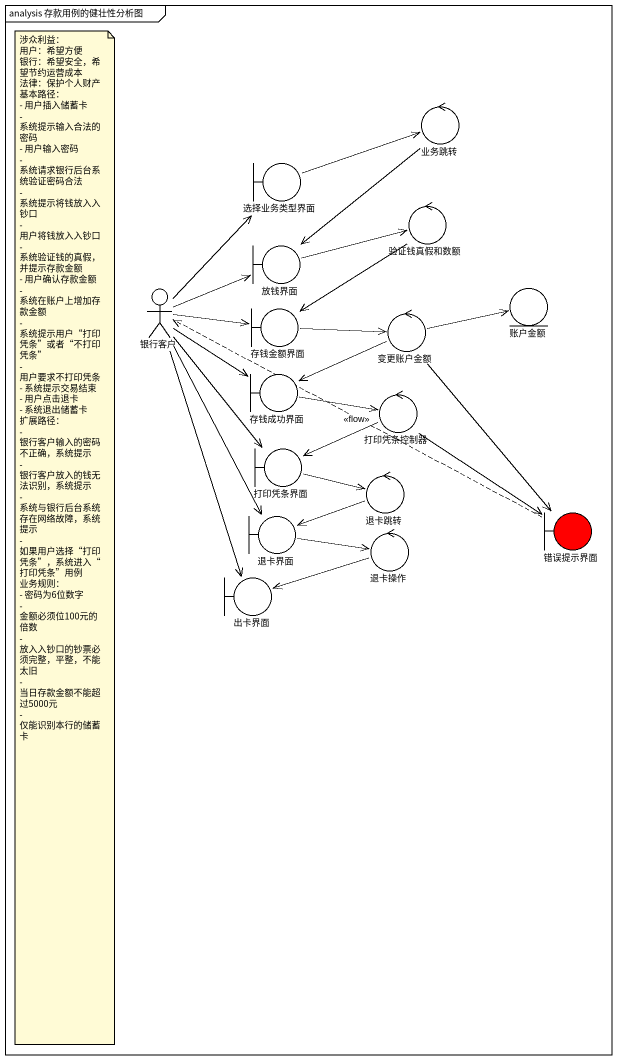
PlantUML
@startuml
mainframe analysis 存款用例的健壮性分析图
control 业务跳转
boundary 选择业务类型界面
control 验证钱真假和数额
boundary 放钱界面
actor 银行客户
entity 账户金额
boundary 存钱金额界面
control 变更账户金额
boundary 存钱成功界面
control 打印凭条控制器
boundary 打印凭条界面
control 退卡跳转
boundary 退卡界面
control 退卡操作
boundary 错误提示界面 #FF0000
boundary 出卡界面
业务跳转 --> 放钱界面
选择业务类型界面 -right-> 业务跳转
验证钱真假和数额 --> 存钱金额界面
放钱界面 -right-> 验证钱真假和数额
银行客户 -up-> 选择业务类型界面
银行客户 -right-> 放钱界面
银行客户 -right-> 存钱金额界面
银行客户 --> 存钱成功界面
银行客户 --> 打印凭条界面
银行客户 --> 退卡界面
银行客户 --> 出卡界面
存钱金额界面 -right-> 变更账户金额
变更账户金额 -right-> 账户金额
变更账户金额 -left-> 存钱成功界面
变更账户金额 --> 错误提示界面
存钱成功界面 -right-> 打印凭条控制器
打印凭条控制器 -left-> 打印凭条界面
打印凭条控制器 --> 错误提示界面
打印凭条界面 -right-> 退卡跳转
退卡跳转 -left-> 退卡界面
退卡界面 -right-> 退卡操作
退卡操作 -left-> 出卡界面
错误提示界面 .left.> 银行客户 : <<flow>>
note as N1
  涉众利益：
  用户：希望方便
  银行：希望安全，希望节约运营成本
  法律：保护个人财产
  基本路径：
  - 用户插入储蓄卡
  - 系统提示输入合法的密码
  - 用户输入密码
  - 系统请求银行后台系统验证密码合法
  - 系统提示将钱放入入钞口
  - 用户将钱放入入钞口
  - 系统验证钱的真假，并提示存款金额
  - 用户确认存款金额
  - 系统在账户上增加存款金额
  - 系统提示用户“打印凭条”或者“不打印凭条”
  - 用户要求不打印凭条
  - 系统提示交易结束
  - 用户点击退卡
  - 系统退出储蓄卡
  扩展路径：
  - 银行客户输入的密码不正确，系统提示
  - 银行客户放入的钱无法识别，系统提示
  - 系统与银行后台系统存在网络故障，系统提示
  - 如果用户选择“打印凭条”，系统进入“打印凭条”用例
  业务规则：
  - 密码为6位数字
  - 金额必须位100元的倍数
  - 放入入钞口的钞票必须完整，平整，不能太旧
  - 当日存款金额不能超过5000元
  - 仅能识别本行的储蓄卡
end note
@enduml
